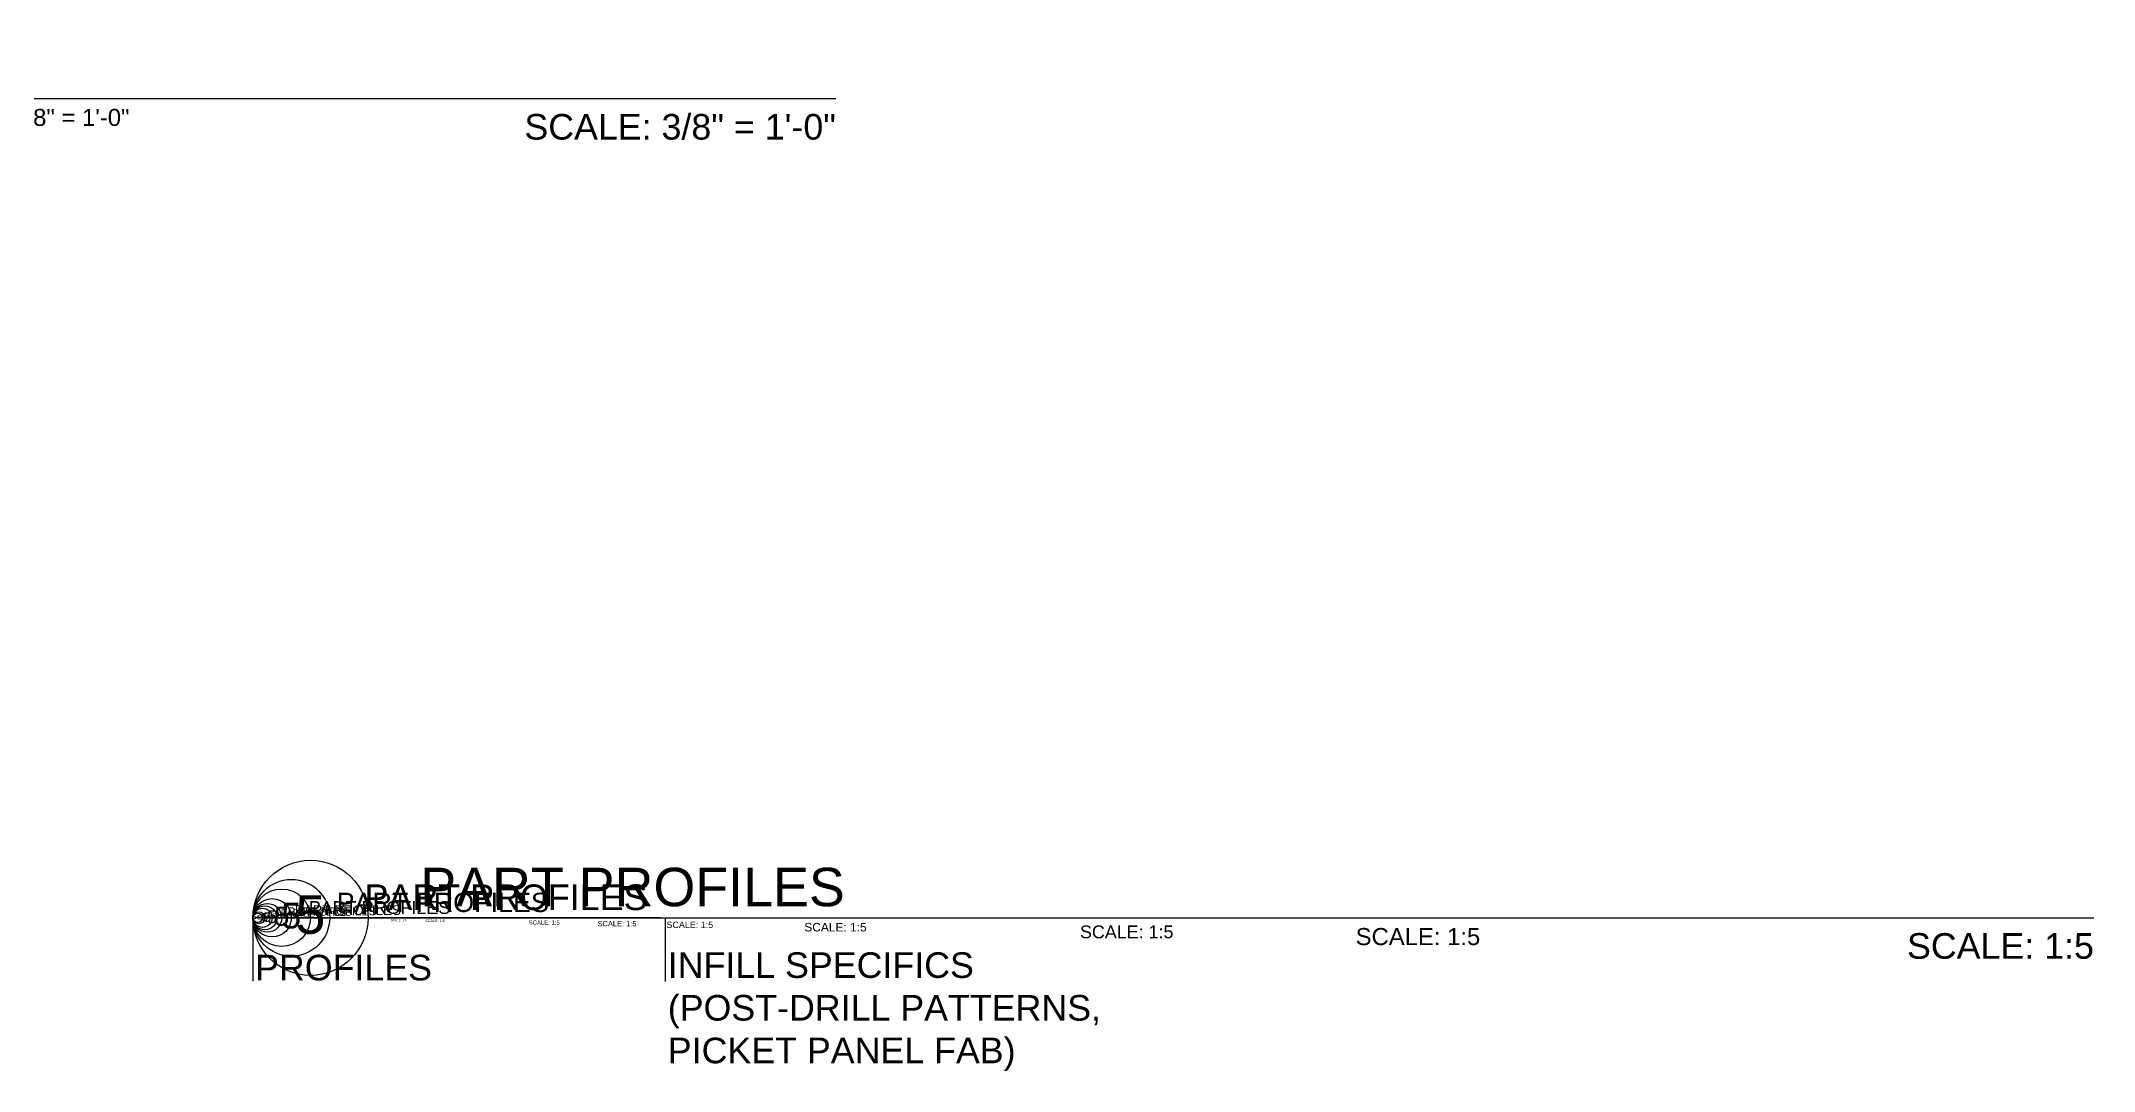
# Model space of a CAD drawing. Header units: inches. Extents: x -297 to 791, y -313 to 332.
# Drawn here: x 310.3 to 791.4, y -227.7 to 13.8 of the extents above; entities that cross this region are included whole.
import ezdxf
from ezdxf.enums import TextEntityAlignment as Align

# ---------------------------------------------------------------- set-up
doc = ezdxf.new("R2010")
doc.units = ezdxf.units.IN
doc.header["$LTSCALE"] = 0.5
doc.header["$MEASUREMENT"] = 0
doc.layers.add('ALIGN_NP', color=193, linetype='Continuous', plot=False)
for name, color, linetype in [('Dims', 1, 'Continuous'), ('Dims @ 1 (1)', 1, 'Continuous'), ('Dims @ 1 (2)', 1, 'Continuous'), ('Dims @ 10', 1, 'Continuous'), ('Dims @ 12', 1, 'Continuous'), ('Dims @ 16', 1, 'Continuous'), ('Dims @ 24', 1, 'Continuous'), ('Dims @ 32', 1, 'Continuous'), ('Dims @ 4', 1, 'Continuous'), ('Dims @ 48', 1, 'Continuous'), ('Dims @ 5', 1, 'Continuous'), ('Dims @ 8', 1, 'Continuous'), ('TITLE-CALLOUT', 30, 'Continuous')]:
    doc.layers.add(name, color=color, linetype=linetype)
doc.layers.add('NOTES', color=7, linetype='Continuous', lineweight=30)
doc.styles.get("Standard").update_dxf_attribs({"font": 'arial.ttf'})
doc.styles.add('TXT-Standard', font='arial.ttf')

# ---------------------------------------------------------------- blocks, each defined once
blk = doc.blocks.new('*U251')
at = {"layer": 'TITLE-CALLOUT'}
for q in [(0.562, 0), (10.346, 0)]:
    blk.add_line((1.991, 0), q, dxfattribs=at)
blk.add_circle((0.281, 0), 0.281, dxfattribs=at)
at = {"layer": 'NOTES', "style": 'TXT-Standard', "flags": 8}
blk.add_attdef('VIEWNAME', text='', height=0.188, dxfattribs=at).set_placement((0.817, 0), align=Align.BOTTOM_LEFT)
blk.add_attdef('#', text='', height=0.188, dxfattribs=at).set_placement((0.28, 0.016), align=Align.MIDDLE_CENTER)
blk.add_attdef('VPSCALE', text='', height=0.125, dxfattribs=at).set_placement((10.346, -0.075), align=Align.TOP_RIGHT)
blk = doc.blocks.new('*U258')
at = {"layer": 'Dims @ 1 (1)'}
blk.add_blockref('*U251', (0, 0.28), dxfattribs=at).add_auto_attribs({'#': '1', 'VIEWNAME': 'PLAN - RAILING LAYOUT', 'VPSCALE': 'SCALE: 3/8" = 1\'-0"'})
at = {"layer": 'Dims @ 1 (2)'}
blk.add_blockref('*U251', (0, 0.28), dxfattribs=at).add_auto_attribs({'#': '1', 'VIEWNAME': 'PLAN - RAILING LAYOUT', 'VPSCALE': 'SCALE: 3/8" = 1\'-0"'})
at = {"layer": 'Dims @ 10', "xscale": 10, "yscale": 10, "zscale": 10}
blk.add_blockref('*U251', (0, 0.28), dxfattribs=at).add_auto_attribs({'#': '1', 'VIEWNAME': 'PLAN - RAILING LAYOUT', 'VPSCALE': 'SCALE: 3/8" = 1\'-0"'})
at = {"layer": 'Dims @ 12', "xscale": 12, "yscale": 12, "zscale": 12}
blk.add_blockref('*U251', (0, 0.28), dxfattribs=at).add_auto_attribs({'#': '1', 'VIEWNAME': 'PLAN - RAILING LAYOUT', 'VPSCALE': 'SCALE: 3/8" = 1\'-0"'})
at = {"layer": 'Dims @ 16', "xscale": 16, "yscale": 16, "zscale": 16}
blk.add_blockref('*U251', (0, 0.28), dxfattribs=at).add_auto_attribs({'#': '1', 'VIEWNAME': 'PLAN - RAILING LAYOUT', 'VPSCALE': 'SCALE: 3/8" = 1\'-0"'})
at = {"layer": 'Dims @ 24', "xscale": 24, "yscale": 24, "zscale": 24}
blk.add_blockref('*U251', (0, 0.28), dxfattribs=at).add_auto_attribs({'#': '1', 'VIEWNAME': 'PLAN - RAILING LAYOUT', 'VPSCALE': 'SCALE: 3/8" = 1\'-0"'})
at = {"layer": 'Dims @ 32', "xscale": 32, "yscale": 32, "zscale": 32}
blk.add_blockref('*U251', (0, 0.28), dxfattribs=at).add_auto_attribs({'#': '1', 'VIEWNAME': 'PLAN - RAILING LAYOUT', 'VPSCALE': 'SCALE: 3/8" = 1\'-0"'})
at = {"layer": 'Dims @ 4', "xscale": 4, "yscale": 4, "zscale": 4}
blk.add_blockref('*U251', (0, 0.28), dxfattribs=at).add_auto_attribs({'#': '1', 'VIEWNAME': 'PLAN - RAILING LAYOUT', 'VPSCALE': 'SCALE: 3/8" = 1\'-0"'})
at = {"layer": 'Dims @ 48', "xscale": 48, "yscale": 48, "zscale": 48}
blk.add_blockref('*U251', (0, 0.28), dxfattribs=at).add_auto_attribs({'#': '1', 'VIEWNAME': 'PLAN - RAILING LAYOUT', 'VPSCALE': 'SCALE: 3/8" = 1\'-0"'})
at = {"layer": 'Dims @ 5', "xscale": 5, "yscale": 5, "zscale": 5}
blk.add_blockref('*U251', (0, 0.28), dxfattribs=at).add_auto_attribs({'#': '1', 'VIEWNAME': 'PLAN - RAILING LAYOUT', 'VPSCALE': 'SCALE: 3/8" = 1\'-0"'})
at = {"layer": 'Dims @ 8', "xscale": 8, "yscale": 8, "zscale": 8}
blk.add_blockref('*U251', (0, 0.28), dxfattribs=at).add_auto_attribs({'#': '1', 'VIEWNAME': 'PLAN - RAILING LAYOUT', 'VPSCALE': 'SCALE: 3/8" = 1\'-0"'})
blk = doc.blocks.new('*U250')
at = {"layer": 'TITLE-CALLOUT'}
for q in [(0.562, 0), (8.987, 0)]:
    blk.add_line((1.991, 0), q, dxfattribs=at)
blk.add_circle((0.281, 0), 0.281, dxfattribs=at)
at = {"layer": 'NOTES', "style": 'TXT-Standard', "flags": 8}
blk.add_attdef('VIEWNAME', text='', height=0.188, dxfattribs=at).set_placement((0.817, 0), align=Align.BOTTOM_LEFT)
blk.add_attdef('#', text='', height=0.188, dxfattribs=at).set_placement((0.28, 0.016), align=Align.MIDDLE_CENTER)
blk.add_attdef('VPSCALE', text='', height=0.125, dxfattribs=at).set_placement((8.987, -0.075), align=Align.TOP_RIGHT)
blk = doc.blocks.new('*U259')
at = {"layer": 'Dims @ 1 (1)'}
blk.add_blockref('*U250', (360, -191.75), dxfattribs=at).add_auto_attribs({'#': '5', 'VIEWNAME': 'PART PROFILES', 'VPSCALE': 'SCALE: 1:5'})
at = {"layer": 'Dims @ 1 (2)'}
blk.add_blockref('*U250', (360, -191.75), dxfattribs=at).add_auto_attribs({'#': '5', 'VIEWNAME': 'PART PROFILES', 'VPSCALE': 'SCALE: 1:5'})
at = {"layer": 'Dims @ 10', "xscale": 10, "yscale": 10, "zscale": 10}
blk.add_blockref('*U250', (360, -191.75), dxfattribs=at).add_auto_attribs({'#': '5', 'VIEWNAME': 'PART PROFILES', 'VPSCALE': 'SCALE: 1:5'})
at = {"layer": 'Dims @ 12', "xscale": 12, "yscale": 12, "zscale": 12}
blk.add_blockref('*U250', (360, -191.75), dxfattribs=at).add_auto_attribs({'#': '5', 'VIEWNAME': 'PART PROFILES', 'VPSCALE': 'SCALE: 1:5'})
at = {"layer": 'Dims @ 16', "xscale": 16, "yscale": 16, "zscale": 16}
blk.add_blockref('*U250', (360, -191.75), dxfattribs=at).add_auto_attribs({'#': '5', 'VIEWNAME': 'PART PROFILES', 'VPSCALE': 'SCALE: 1:5'})
at = {"layer": 'Dims @ 24', "xscale": 24, "yscale": 24, "zscale": 24}
blk.add_blockref('*U250', (360, -191.75), dxfattribs=at).add_auto_attribs({'#': '5', 'VIEWNAME': 'PART PROFILES', 'VPSCALE': 'SCALE: 1:5'})
at = {"layer": 'Dims @ 32', "xscale": 32, "yscale": 32, "zscale": 32}
blk.add_blockref('*U250', (360, -191.75), dxfattribs=at).add_auto_attribs({'#': '5', 'VIEWNAME': 'PART PROFILES', 'VPSCALE': 'SCALE: 1:5'})
at = {"layer": 'Dims @ 4', "xscale": 4, "yscale": 4, "zscale": 4}
blk.add_blockref('*U250', (360, -191.75), dxfattribs=at).add_auto_attribs({'#': '5', 'VIEWNAME': 'PART PROFILES', 'VPSCALE': 'SCALE: 1:5'})
at = {"layer": 'Dims @ 48', "xscale": 48, "yscale": 48, "zscale": 48}
blk.add_blockref('*U250', (360, -191.75), dxfattribs=at).add_auto_attribs({'#': '5', 'VIEWNAME': 'PART PROFILES', 'VPSCALE': 'SCALE: 1:5'})
at = {"layer": 'Dims @ 5', "xscale": 5, "yscale": 5, "zscale": 5}
blk.add_blockref('*U250', (360, -191.75), dxfattribs=at).add_auto_attribs({'#': '5', 'VIEWNAME': 'PART PROFILES', 'VPSCALE': 'SCALE: 1:5'})
at = {"layer": 'Dims @ 8', "xscale": 8, "yscale": 8, "zscale": 8}
blk.add_blockref('*U250', (360, -191.75), dxfattribs=at).add_auto_attribs({'#': '5', 'VIEWNAME': 'PART PROFILES', 'VPSCALE': 'SCALE: 1:5'})

msp = doc.modelspace()

# ---------------------------------------------------------------- linework, layer by layer
at = {"layer": 'ALIGN_NP'}
for p, q in [((360, -192.03003), (360, -206.63147)), ((456.7034, -206.66421), (456.7034, -192.03003))]:
    msp.add_line(p, q, dxfattribs=at)

# ---------------------------------------------------------------- block references
at = {"layer": 'Dims'}
for name in ['*U258', '*U259']:
    msp.add_blockref(name, (0, 0), dxfattribs=at)

# ---------------------------------------------------------------- texts
at = {"layer": 'ALIGN_NP', "char_height": 6, "attachment_point": 1}
for s, width, insert in [('PROFILES', 40.6508194, (360.5, -200.42274)), ('INFILL SPECIFICS\\P(POST-DRILL PATTERNS, PICKET PANEL FAB)', 125.756453, (457.2034, -199.84456))]:
    msp.add_mtext_dynamic_manual_height_columns(s, width=width, gutter_width=1, heights=[0], dxfattribs=dict(at, insert=insert))

doc.saveas('drawing.dxf')
